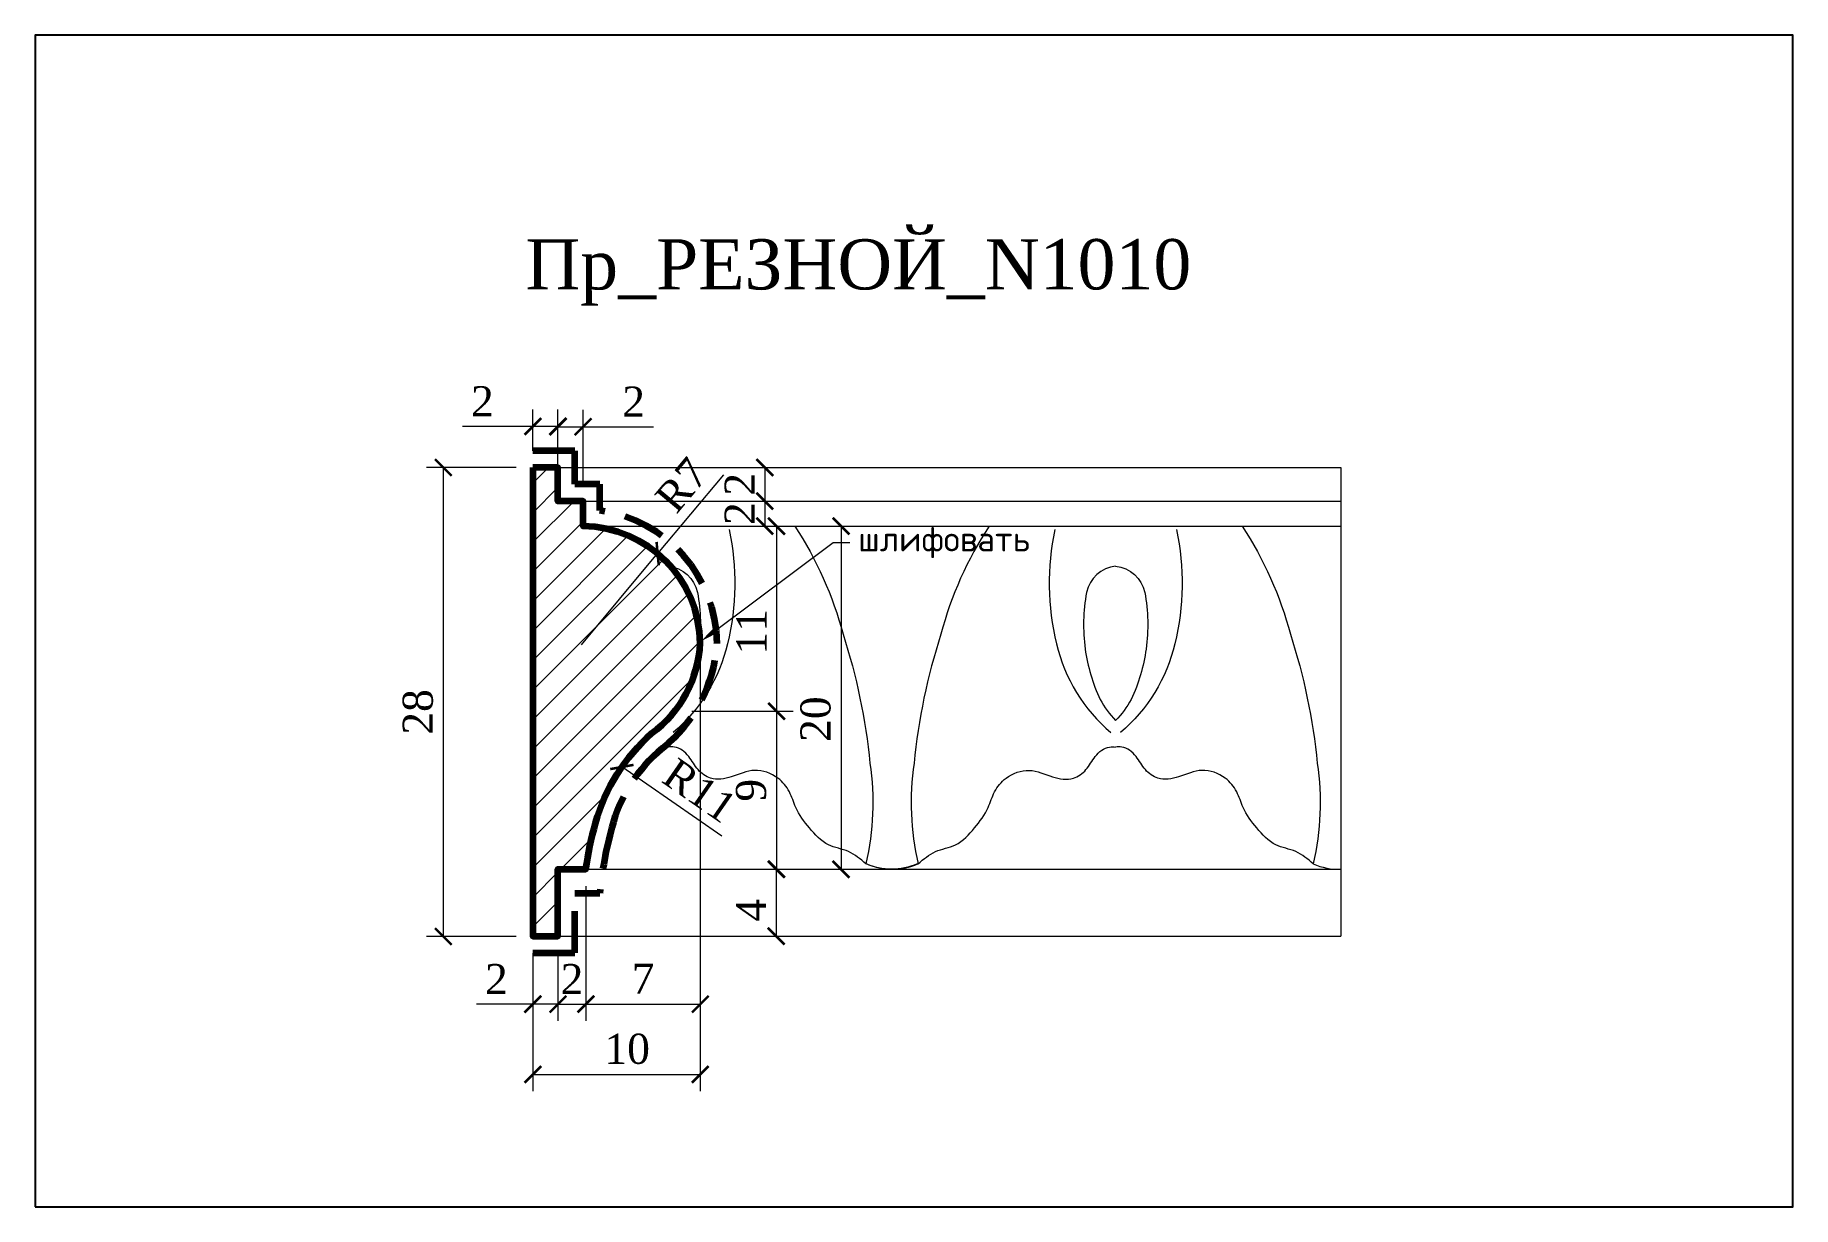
# Model space of a CAD drawing. Header units: millimetres. Extents: x 303777 to 303882, y -93427 to -93357.
import ezdxf
from ezdxf import colors
from ezdxf.entities.mleader import LeaderData, LeaderLine
from ezdxf.math import Vec2, Vec3

# ---------------------------------------------------------------- set-up
doc = ezdxf.new("R2010")
doc.units = ezdxf.units.MM
doc.header["$MEASUREMENT"] = 0
doc.linetypes.add('HIDDEN', pattern=[0.375, 0.25, -0.125])
for name, color, linetype, lineweight in [('0.15', 7, 'Continuous', 15), ('линия 15', 7, 'Continuous', 15), ('линия 50', 1, 'Continuous', 211), ('служебный слой РАЗМЕРЫ', 7, 'Continuous', 9)]:
    doc.layers.add(name, color=color, linetype=linetype, lineweight=lineweight)
doc.layers.add('Outside panel', color=7, linetype='Continuous', lineweight=18, true_color=0x7f5e57)
doc.layers.add('размеры в модели', color=7, linetype='Continuous')
doc.styles.add('ELECT', font='times.ttf')
doc.styles.get("Standard").update_dxf_attribs({"font": 'times.ttf'})
doc.styles.add('ЕСКД профили текст', font='isocpeur.ttf')
doc.dimstyles.new('M_1', dxfattribs={"dimtxt": 1.8, "dimasz": 1, "dimexe": 1, "dimexo": 1, "dimgap": 0.6, "dimtad": 1, "dimdec": 0, "dimdsep": 46, "dimtxsty": 'Standard', "dimblk": 'ARCHTICK', "dimcen": -5, "dimclrd": 7, "dimclre": 7, "dimclrt": 7, "dimadec": 0, "dimazin": 0, "dimtfac": 1, "dimtdec": 0, "dimtmove": 0, "dimatfit": 3, "dimfxl": 1, "dimtolj": 1, "dimtzin": 0, "dimlwd": 5, "dimlwe": 5, "dimarcsym": 0})

# ---------------------------------------------------------------- blocks, each defined once
blk = doc.blocks.new('_ArchTick')
at = {"color": 0, "linetype": 'ByBlock', "const_width": 0.15}
blk.add_lwpolyline([(-0.5, -0.5), (0.5, 0.5)], dxfattribs=at)
blk = doc.blocks.new('*D16')
at = {"layer": 'Defpoints', "color": 0, "ltscale": 1000, "transparency": 16777216}
for p in [(303814.4165245648, -93387.9474691612), (303809.876527178, -93393.39014093435)]:
    blk.add_point(p, dxfattribs=at)
at = {"layer": 'линия 15', "color": 7, "lineweight": 5, "ltscale": 1000, "transparency": 16777216}
for p in [(303818.348333562, -93383.2339100944), (303809.876527178, -93393.39014093435)]:
    blk.add_line(p, (303814.4165245648, -93387.9474691612), dxfattribs=at)
at = {"layer": 'линия 15', "color": 7, "lineweight": 5, "ltscale": 1000, "transparency": 16777216, "rotation": 230.1668704563897}
blk.add_blockref('_ArchTick', (303814.4165245648, -93387.9474691612), dxfattribs=at)
at = {"layer": 'линия 15', "color": 7, "ltscale": 1000, "transparency": 16777216, "insert": (303815.8571609926, -93383.85030757656), "char_height": 1.8, "attachment_point": 5, "rotation": 50.166870456389724}
blk.add_mtext('\\A1;R7', dxfattribs=at)
blk = doc.blocks.new('*D15')
at = {"layer": 'Defpoints', "color": 0, "ltscale": 1000, "transparency": 16777216}
for p in [(303815.4644056999, -93397.36117135866), (303810.1330254277, -93406.80307518998), (303821.5200368184, -93406.80307518998)]:
    blk.add_point(p, dxfattribs=at)
at = {"layer": 'линия 15', "color": 7, "lineweight": 5, "ltscale": 1000, "transparency": 16777216}
for p, q in [((303816.4644056999, -93397.36117135866), (303822.5200368184, -93397.36117135866)), ((303821.5200368184, -93397.36117135866), (303821.5200368184, -93406.80307518998)), ((303811.1330254277, -93406.80307518998), (303822.5200368184, -93406.80307518998))]:
    blk.add_line(p, q, dxfattribs=at)
for p, rotation in [((303821.5200368184, -93397.36117135866), 90), ((303821.5200368184, -93406.80307518998), 270)]:
    blk.add_blockref('_ArchTick', p, dxfattribs=dict(at, rotation=rotation))
at = {"layer": 'линия 15', "color": 7, "ltscale": 1000, "transparency": 16777216, "insert": (303820.0018681089, -93402.08212327426), "char_height": 1.8, "attachment_point": 5, "rotation": 90}
blk.add_mtext('\\A1;9', dxfattribs=at)
blk = doc.blocks.new('*D14')
at = {"layer": 'Defpoints', "color": 0, "ltscale": 1000, "transparency": 16777216}
for p in [(303809.9890887527, -93386.30342221569), (303815.4644056999, -93397.36117135866), (303821.5200368175, -93397.36117135866)]:
    blk.add_point(p, dxfattribs=at)
at = {"layer": 'линия 15', "color": 7, "lineweight": 5, "ltscale": 1000, "transparency": 16777216}
for p, q in [((303810.9890887527, -93386.30342221569), (303822.5200368175, -93386.30342221569)), ((303821.5200368175, -93386.30342221569), (303821.5200368175, -93397.36117135866)), ((303816.4644056999, -93397.36117135866), (303822.5200368175, -93397.36117135866))]:
    blk.add_line(p, q, dxfattribs=at)
for p, rotation in [((303821.5200368175, -93386.30342221569), 90), ((303821.5200368175, -93397.36117135866), 270)]:
    blk.add_blockref('_ArchTick', p, dxfattribs=dict(at, rotation=rotation))
at = {"layer": 'линия 15', "color": 7, "ltscale": 1000, "transparency": 16777216, "insert": (303820.0200368175, -93392.6165778259), "char_height": 1.8, "attachment_point": 5, "rotation": 90}
blk.add_mtext('\\A1;11', dxfattribs=at)
blk = doc.blocks.new('*D13')
at = {"layer": 'Defpoints', "color": 0, "ltscale": 1000, "transparency": 16777216}
for p in [(303816.963604986, -93393.30307519007), (303810.1330254277, -93406.80307518998), (303816.963604986, -93414.86287827454)]:
    blk.add_point(p, dxfattribs=at)
at = {"layer": 'линия 15', "color": 7, "lineweight": 5, "ltscale": 1000, "transparency": 16777216}
for p, q in [((303816.963604986, -93394.30307519007), (303816.963604986, -93415.86287827454)), ((303810.1330254277, -93407.80307518998), (303810.1330254277, -93415.86287827454)), ((303810.1330254277, -93414.86287827454), (303816.963604986, -93414.86287827454))]:
    blk.add_line(p, q, dxfattribs=at)
at = {"layer": 'линия 15', "color": 7, "lineweight": 5, "ltscale": 1000, "transparency": 16777216, "rotation": 180}
blk.add_blockref('_ArchTick', (303810.1330254277, -93414.86287827454), dxfattribs=at)
at = {"layer": 'линия 15', "color": 7, "lineweight": 5, "ltscale": 1000, "transparency": 16777216}
blk.add_blockref('_ArchTick', (303816.963604986, -93414.86287827454), dxfattribs=at)
at = {"layer": 'линия 15', "color": 7, "ltscale": 1000, "transparency": 16777216, "insert": (303813.5483152068, -93413.34470956509), "char_height": 1.8, "attachment_point": 5}
blk.add_mtext('\\A1;7', dxfattribs=at)
blk = doc.blocks.new('*D12')
at = {"layer": 'Defpoints', "color": 0, "ltscale": 1000, "transparency": 16777216}
for p in [(303810.1330254277, -93406.80307518998), (303808.4645694447, -93410.82277990236), (303810.1330254277, -93414.86287827454)]:
    blk.add_point(p, dxfattribs=at)
at = {"layer": 'линия 15', "color": 7, "lineweight": 5, "ltscale": 1000, "transparency": 16777216}
for p, q in [((303810.1330254277, -93407.80307518998), (303810.1330254277, -93415.86287827454)), ((303808.4645694447, -93411.82277990236), (303808.4645694447, -93415.86287827454)), ((303808.4645694447, -93414.86287827454), (303810.1330254277, -93414.86287827454))]:
    blk.add_line(p, q, dxfattribs=at)
at = {"layer": 'линия 15', "color": 7, "lineweight": 5, "ltscale": 1000, "transparency": 16777216, "rotation": 180}
blk.add_blockref('_ArchTick', (303808.4645694447, -93414.86287827454), dxfattribs=at)
at = {"layer": 'линия 15', "color": 7, "lineweight": 5, "ltscale": 1000, "transparency": 16777216}
blk.add_blockref('_ArchTick', (303810.1330254277, -93414.86287827454), dxfattribs=at)
at = {"layer": 'линия 15', "color": 7, "ltscale": 1000, "transparency": 16777216, "insert": (303809.2987974362, -93413.36287827454), "char_height": 1.8, "attachment_point": 5}
blk.add_mtext('\\A1;2', dxfattribs=at)
blk = doc.blocks.new('*D11')
at = {"layer": 'Defpoints', "color": 0, "ltscale": 1000, "transparency": 16777216}
for p in [(303806.9645694447, -93410.82277990236), (303808.4645694447, -93410.82277990236), (303808.4645694447, -93414.86287827454)]:
    blk.add_point(p, dxfattribs=at)
at = {"layer": 'линия 15', "color": 7, "lineweight": 5, "ltscale": 1000, "transparency": 16777216}
for p, q in [((303806.9645694447, -93411.82277990236), (303806.9645694447, -93415.86287827454)), ((303808.4645694447, -93411.82277990236), (303808.4645694447, -93415.86287827454)), ((303806.9645694447, -93414.86287827454), (303803.6030698051, -93414.86287827454)), ((303808.4645694447, -93414.86287827454), (303806.9645694447, -93414.86287827454))]:
    blk.add_line(p, q, dxfattribs=at)
at = {"layer": 'линия 15', "color": 7, "lineweight": 5, "ltscale": 1000, "transparency": 16777216, "rotation": 180}
blk.add_blockref('_ArchTick', (303806.9645694447, -93414.86287827454), dxfattribs=at)
at = {"layer": 'линия 15', "color": 7, "lineweight": 5, "ltscale": 1000, "transparency": 16777216}
blk.add_blockref('_ArchTick', (303808.4645694447, -93414.86287827454), dxfattribs=at)
at = {"layer": 'линия 15', "color": 7, "ltscale": 1000, "transparency": 16777216, "insert": (303804.7838196249, -93413.36287827454), "char_height": 1.8, "attachment_point": 5}
blk.add_mtext('\\A1;2', dxfattribs=at)
blk = doc.blocks.new('*D10')
at = {"layer": 'Defpoints', "color": 0, "ltscale": 1000, "transparency": 16777216}
for p in [(303812.2811262482, -93400.69282831324), (303821.3432371314, -93406.97932471582)]:
    blk.add_point(p, dxfattribs=at)
at = {"layer": 'линия 15', "color": 7, "lineweight": 5, "ltscale": 1000, "transparency": 16777216}
blk.add_line((303818.2468985884, -93404.83135705543), (303812.2811262482, -93400.69282831324), dxfattribs=at)
at = {"layer": 'линия 15', "color": 7, "lineweight": 5, "ltscale": 1000, "transparency": 16777216, "rotation": 145.2504849284674}
blk.add_blockref('_ArchTick', (303812.2811262482, -93400.69282831324), dxfattribs=at)
at = {"layer": 'линия 15', "color": 7, "ltscale": 1000, "transparency": 16777216, "insert": (303816.9406488932, -93402.09960484965), "char_height": 1.8, "attachment_point": 5, "rotation": 325.25048492846736}
blk.add_mtext('\\A1;R11', dxfattribs=at)
blk = doc.blocks.new('*D9')
at = {"layer": 'Defpoints', "color": 0, "ltscale": 1000, "transparency": 16777216}
for p in [(303809.9645694447, -93380.36405919619), (303808.4645694447, -93384.80307518998), (303809.9645694447, -93384.80307519001)]:
    blk.add_point(p, dxfattribs=at)
at = {"layer": 'размеры в модели', "color": 7, "lineweight": 5, "ltscale": 1000, "transparency": 16777216}
for p, q in [((303808.4645694447, -93383.80307518998), (303808.4645694447, -93379.36405919619)), ((303809.9645694447, -93383.80307519001), (303809.9645694447, -93379.36405919619)), ((303808.4645694447, -93380.36405919619), (303809.9645694447, -93380.36405919619)), ((303809.9645694447, -93380.36405919619), (303814.1631274836, -93380.36405919619))]:
    blk.add_line(p, q, dxfattribs=at)
at = {"layer": 'размеры в модели', "color": 7, "lineweight": 5, "ltscale": 1000, "transparency": 16777216, "rotation": 180}
blk.add_blockref('_ArchTick', (303808.4645694447, -93380.36405919619), dxfattribs=at)
at = {"layer": 'размеры в модели', "color": 7, "lineweight": 5, "ltscale": 1000, "transparency": 16777216}
blk.add_blockref('_ArchTick', (303809.9645694447, -93380.36405919619), dxfattribs=at)
at = {"layer": 'размеры в модели', "color": 7, "ltscale": 1000, "transparency": 16777216, "insert": (303812.9823776638, -93378.86405919619), "char_height": 1.8, "attachment_point": 5}
blk.add_mtext('\\A1;2', dxfattribs=at)
blk = doc.blocks.new('*D8')
at = {"layer": 'Defpoints', "color": 0, "ltscale": 1000, "transparency": 16777216}
for p in [(303808.4645694447, -93380.34273064617), (303806.9645694447, -93382.80307518998), (303808.4645694447, -93382.80307519001)]:
    blk.add_point(p, dxfattribs=at)
at = {"layer": 'размеры в модели', "color": 7, "lineweight": 5, "ltscale": 1000, "transparency": 16777216}
for p, q in [((303806.9645694447, -93381.80307518998), (303806.9645694447, -93379.34273064617)), ((303808.4645694447, -93381.80307519001), (303808.4645694447, -93379.34273064617)), ((303806.9645694447, -93380.34273064617), (303802.7660114057, -93380.34273064617)), ((303808.4645694447, -93380.34273064617), (303806.9645694447, -93380.34273064617))]:
    blk.add_line(p, q, dxfattribs=at)
at = {"layer": 'размеры в модели', "color": 7, "lineweight": 5, "ltscale": 1000, "transparency": 16777216, "rotation": 180}
blk.add_blockref('_ArchTick', (303806.9645694447, -93380.34273064617), dxfattribs=at)
at = {"layer": 'размеры в модели', "color": 7, "lineweight": 5, "ltscale": 1000, "transparency": 16777216}
blk.add_blockref('_ArchTick', (303808.4645694447, -93380.34273064617), dxfattribs=at)
at = {"layer": 'размеры в модели', "color": 7, "ltscale": 1000, "transparency": 16777216, "insert": (303803.9467612255, -93378.84273064617), "char_height": 1.8, "attachment_point": 5}
blk.add_mtext('\\A1;2', dxfattribs=at)
blk = doc.blocks.new('*D7')
at = {"layer": 'Defpoints', "color": 0, "ltscale": 1000, "transparency": 16777216}
for p in [(303808.4645694447, -93406.80307518998), (303808.4645694447, -93410.80307518998), (303821.4976011222, -93410.80307518998)]:
    blk.add_point(p, dxfattribs=at)
at = {"layer": 'размеры в модели', "color": 7, "lineweight": 5, "ltscale": 1000, "transparency": 16777216}
for p, q in [((303809.4645694447, -93406.80307518998), (303822.4976011222, -93406.80307518998)), ((303821.4976011222, -93406.80307518998), (303821.4976011222, -93410.80307518998)), ((303809.4645694447, -93410.80307518998), (303822.4976011222, -93410.80307518998))]:
    blk.add_line(p, q, dxfattribs=at)
for p, rotation in [((303821.4976011222, -93406.80307518998), 90), ((303821.4976011222, -93410.80307518998), 270)]:
    blk.add_blockref('_ArchTick', p, dxfattribs=dict(at, rotation=rotation))
at = {"layer": 'размеры в модели', "color": 7, "ltscale": 1000, "transparency": 16777216, "insert": (303819.9976011222, -93409.25575584776), "char_height": 1.8, "attachment_point": 5, "rotation": 90}
blk.add_mtext('\\A1;4', dxfattribs=at)
blk = doc.blocks.new('*D6')
at = {"layer": 'Defpoints', "color": 0, "ltscale": 1000, "transparency": 16777216}
for p in [(303809.9375683979, -93386.30342221569), (303810.1330254277, -93406.80307518998), (303825.37271085, -93406.80307518998)]:
    blk.add_point(p, dxfattribs=at)
at = {"layer": 'размеры в модели', "color": 7, "lineweight": 5, "ltscale": 1000, "transparency": 16777216}
for p, q in [((303810.9375683979, -93386.30342221569), (303826.37271085, -93386.30342221569)), ((303825.37271085, -93386.30342221569), (303825.37271085, -93406.80307518998)), ((303811.1330254277, -93406.80307518998), (303826.37271085, -93406.80307518998))]:
    blk.add_line(p, q, dxfattribs=at)
for p, rotation in [((303825.37271085, -93386.30342221569), 90), ((303825.37271085, -93406.80307518998), 270)]:
    blk.add_blockref('_ArchTick', p, dxfattribs=dict(at, rotation=rotation))
at = {"layer": 'размеры в модели', "color": 7, "ltscale": 1000, "transparency": 16777216, "insert": (303823.8571376704, -93397.83321165353), "char_height": 1.8, "attachment_point": 5, "rotation": 90}
blk.add_mtext('\\A1;20', dxfattribs=at)
blk = doc.blocks.new('*D5')
at = {"layer": 'Defpoints', "color": 0, "ltscale": 1000, "transparency": 16777216}
for p in [(303809.9645694447, -93384.80307518998), (303809.9375683979, -93386.30342221569), (303820.8165975973, -93386.30342221569)]:
    blk.add_point(p, dxfattribs=at)
at = {"layer": 'размеры в модели', "color": 7, "lineweight": 5, "ltscale": 1000, "transparency": 16777216}
for p, q in [((303810.9645694447, -93384.80307518998), (303821.8165975973, -93384.80307518998)), ((303820.8165975973, -93384.80307518998), (303820.8165975973, -93386.30342221569)), ((303810.9375683979, -93386.30342221569), (303821.8165975973, -93386.30342221569))]:
    blk.add_line(p, q, dxfattribs=at)
for p, rotation in [((303820.8165975973, -93384.80307518998), 90), ((303820.8165975973, -93386.30342221569), 270)]:
    blk.add_blockref('_ArchTick', p, dxfattribs=dict(at, rotation=rotation))
at = {"layer": 'размеры в модели', "color": 7, "ltscale": 1000, "transparency": 16777216, "insert": (303819.3165975973, -93385.55324870277), "char_height": 1.8, "attachment_point": 5, "rotation": 90}
blk.add_mtext('\\A1;2', dxfattribs=at)
blk = doc.blocks.new('*D4')
at = {"layer": 'Defpoints', "color": 0, "ltscale": 1000, "transparency": 16777216}
for p in [(303808.4645694447, -93382.80307518998), (303808.4645694447, -93384.80307518998), (303820.8165975973, -93384.80307518998)]:
    blk.add_point(p, dxfattribs=at)
at = {"layer": 'размеры в модели', "color": 7, "lineweight": 5, "ltscale": 1000, "transparency": 16777216}
for p, q in [((303809.4645694447, -93382.80307518998), (303821.8165975973, -93382.80307518998)), ((303820.8165975973, -93382.80307518998), (303820.8165975973, -93384.80307518998)), ((303809.4645694447, -93384.80307518998), (303821.8165975973, -93384.80307518998))]:
    blk.add_line(p, q, dxfattribs=at)
for p, rotation in [((303820.8165975973, -93382.80307518998), 90), ((303820.8165975973, -93384.80307518998), 270)]:
    blk.add_blockref('_ArchTick', p, dxfattribs=dict(at, rotation=rotation))
at = {"layer": 'размеры в модели', "color": 7, "ltscale": 1000, "transparency": 16777216, "insert": (303819.3165975973, -93383.80307518992), "char_height": 1.8, "attachment_point": 5, "rotation": 90}
blk.add_mtext('\\A1;2', dxfattribs=at)
blk = doc.blocks.new('*D3')
at = {"layer": 'Defpoints', "color": 0, "ltscale": 1000, "transparency": 16777216}
for p in [(303816.963604986, -93393.30307518998), (303806.9645694447, -93410.82277990236), (303816.963604986, -93419.05768839529)]:
    blk.add_point(p, dxfattribs=at)
at = {"layer": 'размеры в модели', "color": 7, "lineweight": 5, "ltscale": 1000, "transparency": 16777216}
for p, q in [((303816.963604986, -93394.30307518998), (303816.963604986, -93420.05768839529)), ((303806.9645694447, -93411.82277990236), (303806.9645694447, -93420.05768839529)), ((303806.9645694447, -93419.05768839529), (303816.963604986, -93419.05768839529))]:
    blk.add_line(p, q, dxfattribs=at)
at = {"layer": 'размеры в модели', "color": 7, "lineweight": 5, "ltscale": 1000, "transparency": 16777216, "rotation": 180}
blk.add_blockref('_ArchTick', (303806.9645694447, -93419.05768839529), dxfattribs=at)
at = {"layer": 'размеры в модели', "color": 7, "lineweight": 5, "ltscale": 1000, "transparency": 16777216}
blk.add_blockref('_ArchTick', (303816.963604986, -93419.05768839529), dxfattribs=at)
at = {"layer": 'размеры в модели', "color": 7, "ltscale": 1000, "transparency": 16777216, "insert": (303812.5973800179, -93417.54211521577), "char_height": 1.8, "attachment_point": 5}
blk.add_mtext('\\A1;10', dxfattribs=at)
blk = doc.blocks.new('*D2')
at = {"layer": 'Defpoints', "color": 0, "ltscale": 1000, "transparency": 16777216}
for p in [(303801.6149678831, -93382.80307518998), (303806.9645694447, -93382.80307518998), (303806.9645694447, -93410.82277990236)]:
    blk.add_point(p, dxfattribs=at)
at = {"layer": 'размеры в модели', "color": 7, "lineweight": 5, "ltscale": 1000, "transparency": 16777216}
for p, q in [((303805.9645694447, -93382.80307518998), (303800.6149678831, -93382.80307518998)), ((303801.6149678831, -93410.82277990236), (303801.6149678831, -93382.80307518998)), ((303805.9645694447, -93410.82277990236), (303800.6149678831, -93410.82277990236))]:
    blk.add_line(p, q, dxfattribs=at)
for p, rotation in [((303801.6149678831, -93382.80307518998), 90), ((303801.6149678831, -93410.82277990236), 270)]:
    blk.add_blockref('_ArchTick', p, dxfattribs=dict(at, rotation=rotation))
at = {"layer": 'размеры в модели', "color": 7, "ltscale": 1000, "transparency": 16777216, "insert": (303800.0993947036, -93397.40422819536), "char_height": 1.8, "attachment_point": 5, "rotation": 90}
blk.add_mtext('\\A1;28', dxfattribs=at)

msp = doc.modelspace()

# ---------------------------------------------------------------- hatches: boundary and pattern name
at = {"layer": 'Outside panel', "ltscale": 1000}
h = msp.add_hatch(dxfattribs=at)
h.set_pattern_fill('ANSI31', color=256, scale=10, angle=-1.272221872585407e-14)
h.set_pattern_definition([(44.99999999999999, (395188.2333993005, 216885.9770163445), (-0.8838834764831843, 0.8838834764831845), [])])
edge = h.paths.add_edge_path()
edge.add_line((303806.9645694447, -93382.80307518998), (303806.9645694447, -93410.80307518998))
edge.add_line((303806.9645694447, -93410.80307518998), (303808.4645694447, -93410.80307518998))
edge.add_line((303808.4645694447, -93410.80307518998), (303808.4645694447, -93406.80307518998))
edge.add_line((303808.4645694447, -93406.80307518998), (303810.1330254277, -93406.80307518998))
edge.add_arc((303829.6223819385, -93409.45171889877), 19.66851114602806, 164.0428894185447, 172.2607991364691, ccw=False)
edge.add_arc((303821.3432371315, -93406.97932471584), 11.02913825660638, 131.1971764918006, 164.5678134425671, ccw=False)
edge.add_arc((303809.7803611032, -93392.91205424865), 7.193878651698853, 306.6926998680847, 356.8841709475959)
edge.add_arc((303809.8765271778, -93393.3901409342), 7.08761259547543, 0.7038512740516584, 89.28825398051087)
edge.add_line((303809.9645694447, -93386.30307518998), (303809.9645694447, -93384.80307518998))
edge.add_line((303809.9645694447, -93384.80307518998), (303808.4645694447, -93384.80307518998))
edge.add_line((303808.4645694447, -93384.80307518998), (303808.4645694447, -93382.80307518998))
edge.add_line((303808.4645694447, -93382.80307518998), (303806.9645694447, -93382.80307518998))

# ---------------------------------------------------------------- linework, layer by layer
at = {"color": 6, "ltscale": 1000}
msp.add_lwpolyline([(303777.2312188454, -93426.97114042944), (303882.2312188454, -93426.97114042944), (303882.2312188454, -93356.97114042944), (303777.2312188454, -93356.97114042944)], close=True, dxfattribs=at)
at = {"layer": '0.15', "color": 7, "ltscale": 1000}
for p, q in [((303806.9645694447, -93382.80307518998), (303855.232718256, -93382.80307518996)), ((303855.232718256, -93382.80307518998), (303855.232718256, -93410.80307519)), ((303808.4645694447, -93384.80307518998), (303855.232718256, -93384.80307518998)), ((303809.9890887527, -93386.30342221569), (303855.232718256, -93386.3034222157)), ((303808.4645694447, -93406.80307518998), (303855.232718256, -93406.80307518998)), ((303808.4645694447, -93410.80307518998), (303855.232718256, -93410.80307518996))]:
    msp.add_line(p, q, dxfattribs=at)
for points in [[(303818.6860356214, -93386.5127984944, -0.1132481297239212), (303818.5959842664, -93393.3316051951, -0.1564603493865511), (303815.34637555, -93398.64130691723)], [(303822.6093150957, -93386.30342221567, -0.08123725856906358), (303825.4929435558, -93392.76666525782, -0.05462299673865235), (303827.0967698183, -93400.47071476837, -0.093643096655422), (303826.8530979899, -93406.47608839473)], [(303834.2229968971, -93386.30342221567, 0.08123725856906358), (303831.339368437, -93392.76666525782, 0.05462299673865235), (303829.7355421745, -93400.47071476837, 0.093643096655422), (303829.9792140029, -93406.47608839473)], [(303838.1462763714, -93386.5127984944, 0.1132481297239212), (303838.2363277263, -93393.3316051951, 0.1564603493865511), (303841.4859364427, -93398.64130691723)], [(303845.4084940625, -93386.5127984944, -0.1132481297239212), (303845.3184427076, -93393.3316051951, -0.1564603493865511), (303842.0688339911, -93398.64130691723)], [(303849.3317735368, -93386.30342221567, -0.08123725856906358), (303852.2154019968, -93392.76666525782, -0.05462299673865235), (303853.8192282594, -93400.47071476837, -0.093643096655422), (303853.575556431, -93406.47608839473)], [(303815.0549267758, -93388.69625466753, -0.3206254121855762), (303816.7980250483, -93390.26176192878, -0.07861053106691235), (303816.8754439487, -93393.64406467012, -0.07385253333231342), (303815.9857582169, -93396.65906474125, -0.05862773354298968), (303815.0549267758, -93397.91541412448)], [(303841.777385217, -93388.69625466753, 0.3206254121855762), (303840.0342869445, -93390.26176192878, 0.07861053106691235), (303839.956868044, -93393.64406467012, 0.07385253333231342), (303840.8465537759, -93396.65906474125, 0.05862773354298968), (303841.777385217, -93397.91541412448)], [(303841.777385217, -93388.69625466753, -0.3206254121855762), (303843.5204834893, -93390.26176192878, -0.07861053106691235), (303843.5979023898, -93393.64406467012, -0.07385253333231342), (303842.708216658, -93396.65906474125, -0.05862773354298968), (303841.777385217, -93397.91541412448)], [(303829.9161073053, -93406.47608839473, -0.214341611756277), (303826.8641784948, -93406.47608839473)], [(303826.9162046874, -93406.47608839473, 0.214341611756277), (303829.968133498, -93406.47608839473)], [(303853.5768659102, -93406.47608839473, 0.1147970268104119), (303855.232718256, -93406.80089972929, 0.1147970268104119)]]:
    msp.add_lwpolyline(points, format="xyb", dxfattribs=at)
for points in [[(303826.8530979899, -93406.47608839473), (303825.8183194937, -93405.74918678065), (303824.6194995514, -93405.34272350109), (303823.4851051274, -93404.33720378156), (303822.6717555142, -93403.11790565398), (303822.2864656487, -93402.17658365457), (303821.6014256816, -93401.3636570955), (303820.2102315018, -93400.89308780682), (303818.8188568584, -93401.27809070566), (303817.577267034, -93401.3636570955), (303816.8281624757, -93400.8502587564), (303816.2716126184, -93400.05879257803), (303815.4154931231, -93399.50256518848), (303815.0549267759, -93399.50256518848)], [(303829.9792140028, -93406.47608839473), (303831.0139924991, -93405.74918678065), (303832.2128124414, -93405.34272350109), (303833.3472068653, -93404.33720378156), (303834.1605564785, -93403.11790565398), (303834.5458463441, -93402.17658365457), (303835.2308863112, -93401.3636570955), (303836.6220804909, -93400.89308780682), (303838.0134551344, -93401.27809070566), (303839.2550449588, -93401.3636570955), (303840.004149517, -93400.8502587564), (303840.5606993744, -93400.05879257803), (303841.4168188696, -93399.50256518848), (303841.7773852169, -93399.50256518848)], [(303853.575556431, -93406.47608839473), (303852.5407779348, -93405.74918678065), (303851.3419579924, -93405.34272350109), (303850.2075635685, -93404.33720378156), (303849.3942139554, -93403.11790565398), (303849.0089240898, -93402.17658365457), (303848.3238841227, -93401.3636570955), (303846.9326899429, -93400.89308780682), (303845.5413152996, -93401.27809070566), (303844.299725475, -93401.3636570955), (303843.5506209168, -93400.8502587564), (303842.9940710594, -93400.05879257803), (303842.1379515643, -93399.50256518848), (303841.7773852169, -93399.50256518848)]]:
    msp.add_spline(points, degree=3, dxfattribs=at)
at = {"layer": 'линия 50', "color": 1, "linetype": 'HIDDEN', "ltscale": 10, "true_color": 0xff0909}
msp.add_lwpolyline([(303806.9645694447, -93411.80307519001), (303809.4645694447, -93411.80307519001), (303809.4645694447, -93408.2378910575), (303810.9571774883, -93408.2378910575, -0.04068835250185012), (303811.6764082197, -93404.30824383874, -0.1588582421532398), (303814.7074040343, -93399.57324747091, 0.2111518177714472), (303817.9639289601, -93393.331746539, 0.3731624947390323), (303810.9645694447, -93385.3760507476), (303810.9645694447, -93383.80307519001), (303809.4645694447, -93383.80307519001), (303809.4645694447, -93381.80307519001), (303806.9645694447, -93381.80307519001)], format="xyb", dxfattribs=at)
at = {"layer": 'линия 50', "color": 7}
msp.add_lwpolyline([(303806.9645694447, -93382.80307518998), (303806.9645694447, -93410.80307518998), (303808.4645694447, -93410.80307518998), (303808.4645694447, -93406.80307518998), (303810.1330254277, -93406.80307518998, -0.0358727713759418), (303810.7117426211, -93404.04449675516, -0.1466446955630736), (303814.078868962, -93398.68047866468, 0.222571336553026), (303816.963604986, -93393.30307518998, 0.4069954738509546), (303809.9645694447, -93386.30307518998), (303809.9645694447, -93384.80307518998), (303808.4645694447, -93384.80307518998), (303808.4645694447, -93382.80307518998)], format="xyb", close=True, dxfattribs=at)

# ---------------------------------------------------------------- texts
at = {"color": 7, "ltscale": 1000, "style": 'ELECT'}
msp.add_text('Пр_РЕЗНОЙ_N1010', height=3, dxfattribs=at).set_placement((303806.5194020176, -93372.16169897078))

# ---------------------------------------------------------------- dimensions: what is measured, and where the dimension line sits
at = {"layer": 'линия 15', "color": 7, "ltscale": 1000}
dim = msp.add_radius_dim(center=(303809.876527178, -93393.39014093435), mpoint=(303814.4165245648, -93387.9474691612), dimstyle='M_1', dxfattribs=at)
dim.commit()
dim.dimension.update_dxf_attribs({"geometry": '*D16', "text_midpoint": (303815.8571609926, -93383.85030757656)})
dim = msp.add_linear_dim(base=(303821.5200368175, -93397.36117135866), p1=(303809.9890887527, -93386.30342221569), p2=(303815.4644056999, -93397.36117135866), angle=90, dimstyle='M_1', dxfattribs=at)
dim.commit()
dim.dimension.update_dxf_attribs({"geometry": '*D14', "text_midpoint": (303821.5200368175, -93392.6165778259), "dimtype": 128})
dim = msp.add_linear_dim(base=(303816.963604986, -93414.86287827454), p1=(303810.1330254277, -93406.80307518998), p2=(303816.963604986, -93393.30307519007), dimstyle='M_1', dxfattribs=at)
dim.commit()
dim.dimension.update_dxf_attribs({"geometry": '*D13', "text_midpoint": (303813.5483152068, -93413.34470956509)})
dim = msp.add_linear_dim(base=(303821.5200368184, -93406.80307518998), p1=(303815.4644056999, -93397.36117135866), p2=(303810.1330254277, -93406.80307518998), angle=90, dimstyle='M_1', dxfattribs=at)
dim.commit()
dim.dimension.update_dxf_attribs({"geometry": '*D15', "text_midpoint": (303820.0018681089, -93402.08212327426)})
dim = msp.add_radius_dim(center=(303821.3432371314, -93406.97932471582), mpoint=(303812.2811262482, -93400.69282831324), dimstyle='M_1', dxfattribs=at)
dim.commit()
dim.dimension.update_dxf_attribs({"geometry": '*D10', "text_midpoint": (303816.0856641805, -93403.33208249285), "dimtype": 132})
for base, p1, p2, picture, middle in [((303810.1330254277, -93414.86287827454), (303808.4645694447, -93410.82277990236), (303810.1330254277, -93406.80307518998), '*D12', (303809.2987974362, -93414.86287827454)), ((303808.4645694447, -93414.86287827454), (303806.9645694447, -93410.82277990236), (303808.4645694447, -93410.82277990236), '*D11', (303804.7838196249, -93414.86287827454))]:
    dim = msp.add_linear_dim(base=base, p1=p1, p2=p2, dimstyle='M_1', dxfattribs=at)
    dim.commit()
    dim.dimension.update_dxf_attribs({"geometry": picture, "text_midpoint": middle, "dimtype": 128})
at = {"layer": 'размеры в модели', "color": 5, "ltscale": 1000}
for base, p1, p2, picture, middle in [((303808.4645694447, -93380.34273064617), (303806.9645694447, -93382.80307518998), (303808.4645694447, -93382.80307519001), '*D8', (303803.9467612255, -93380.34273064617)), ((303809.9645694447, -93380.36405919619), (303808.4645694447, -93384.80307518998), (303809.9645694447, -93384.80307519001), '*D9', (303812.9823776638, -93380.36405919619))]:
    dim = msp.add_linear_dim(base=base, p1=p1, p2=p2, dimstyle='M_1', dxfattribs=at)
    dim.commit()
    dim.dimension.update_dxf_attribs({"geometry": picture, "text_midpoint": middle, "dimtype": 128})
at = {"layer": 'размеры в модели', "color": 0, "ltscale": 1000}
dim = msp.add_linear_dim(base=(303801.6149678831, -93382.80307518998), p1=(303806.9645694447, -93410.82277990236), p2=(303806.9645694447, -93382.80307518998), angle=90, dimstyle='M_1', dxfattribs=at)
dim.commit()
dim.dimension.update_dxf_attribs({"geometry": '*D2', "text_midpoint": (303801.6149678831, -93397.40422819536), "dimtype": 128})
at = {"layer": 'размеры в модели', "color": 5, "ltscale": 1000}
for base, p1, p2, picture, middle in [((303820.8165975973, -93384.80307518998), (303808.4645694447, -93382.80307518998), (303808.4645694447, -93384.80307518998), '*D4', (303820.8165975973, -93383.80307518992)), ((303820.8165975973, -93386.30342221569), (303809.9645694447, -93384.80307518998), (303809.9375683979, -93386.30342221569), '*D5', (303820.8165975973, -93385.55324870277)), ((303825.37271085, -93406.80307518998), (303809.9375683979, -93386.30342221569), (303810.1330254277, -93406.80307518998), '*D6', (303825.37271085, -93397.83321165353)), ((303821.4976011222, -93410.80307518998), (303808.4645694447, -93406.80307518998), (303808.4645694447, -93410.80307518998), '*D7', (303821.4976011222, -93409.25575584776))]:
    dim = msp.add_linear_dim(base=base, p1=p1, p2=p2, angle=90, dimstyle='M_1', dxfattribs=at)
    dim.commit()
    dim.dimension.update_dxf_attribs({"geometry": picture, "text_midpoint": middle, "dimtype": 128})
at = {"layer": 'размеры в модели', "color": 0, "ltscale": 1000}
dim = msp.add_linear_dim(base=(303816.963604986, -93419.05768839529), p1=(303806.9645694447, -93410.82277990236), p2=(303816.963604986, -93393.30307518998), dimstyle='M_1', dxfattribs=at)
dim.commit()
dim.dimension.update_dxf_attribs({"geometry": '*D3', "text_midpoint": (303812.5973800179, -93419.05768839529), "dimtype": 128})

# ---------------------------------------------------------------- leaders
at = {"layer": 'служебный слой РАЗМЕРЫ'}
ml = msp.add_multileader_mtext('Standard', dxfattribs=at)
ml.set_content('\\A1;шлифовать', color=256, style='ЕСКД профили текст')
ml.set_leader_properties(color=256, linetype='ByLayer', lineweight=-1)
ml.build(insert=Vec2(0, 0))
ml.multileader.update_dxf_attribs({"dogleg_length": 1, "arrow_head_size": 1})
ctx = ml.context
ctx.base_point, ctx.char_height, ctx.arrow_head_size, ctx.landing_gap_size, ctx.plane_origin = Vec3(303825.8931938363, -93387.29010777385), 1.5, 1, 0.5, Vec3(303844.574136031, -93355.24329823615)
notes = []
notes.append((ctx, [(1, (1, 1, 0), (303824.8931938363, -93387.29010777385), (1, 0), 1, [(0, [(303816.9965832457, -93393.18849250244)], 0, [])])]))
ctx.mtext.insert, ctx.mtext.flow_direction = Vec3(303826.3931938363, -93386.31510777384), 5
for ctx, leaders in notes:
    for number, flags, end, landing, length, lines in leaders:
        leader = LeaderData()
        leader.index, (leader.has_last_leader_line, leader.has_dogleg_vector, leader.attachment_direction) = number, flags
        leader.last_leader_point, leader.dogleg_vector, leader.dogleg_length = Vec3(end), Vec3(landing), length
        for number, points, colour, breaks in lines:
            line = LeaderLine()
            line.index, line.vertices, line.color, line.breaks = number, Vec3.list(points), colors.encode_raw_color(colour), breaks
            leader.lines.append(line)
        ctx.leaders.append(leader)

doc.saveas('drawing.dxf')
